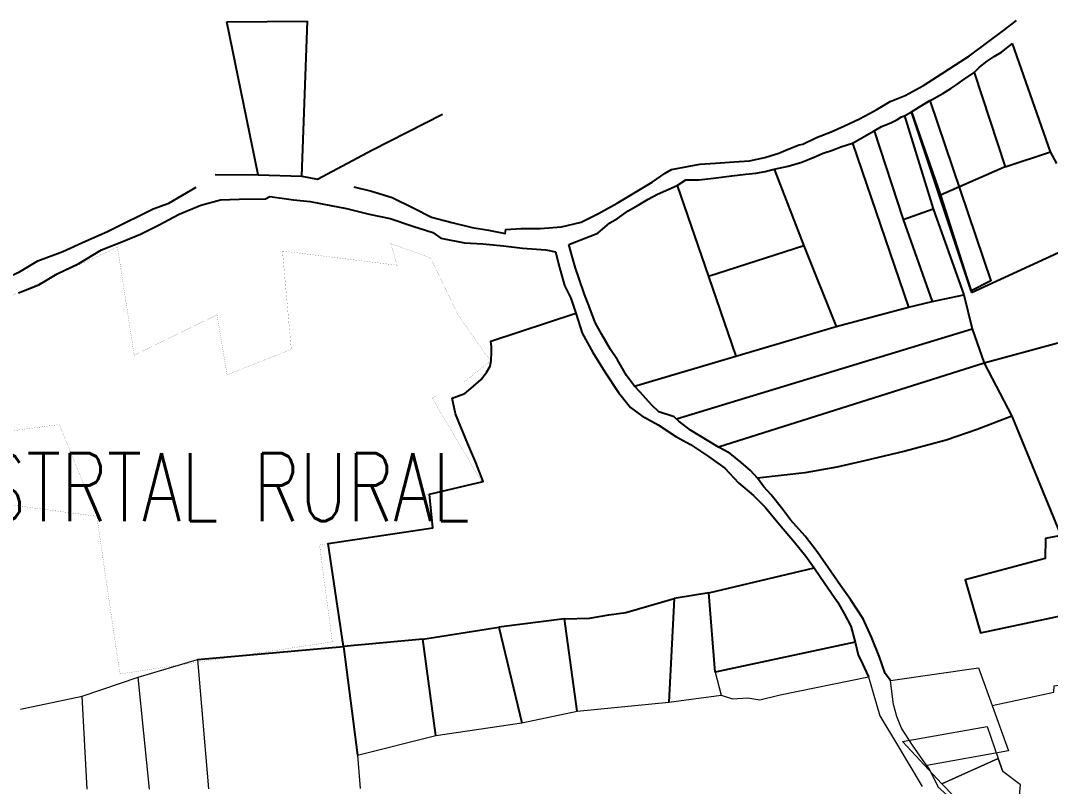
# Model space of a CAD drawing. Header units: millimetres. Extents: x 605783 to 626520, y 1302882 to 1324778.
# Drawn here: x 624418 to 625326, y 1324102 to 1324777 of the extents above; entities that cross this region are included whole.
import ezdxf
from ezdxf.enums import TextEntityAlignment as Align

# ---------------------------------------------------------------- set-up
doc = ezdxf.new("R2010")
doc.units = ezdxf.units.MM
for name, color, linetype in [('-2', 1, 'Continuous'), ('2', 7, 'Continuous'), ('44', 7, 'Continuous'), ('CVL_CUADCON_LIN', 8, 'Continuous')]:
    doc.layers.add(name, color=color, linetype=linetype)
doc.styles.add('ROMANS', font='ROMANS', dxfattribs={"height": 0.2})

msp = doc.modelspace()

# ---------------------------------------------------------------- linework, layer by layer
at = {"layer": '-2', "color": 1, "linetype": 'Continuous'}
for p, q in [((624599.71979, 1324776.13694), (624671.14879, 1324776.57994)), ((624627.49279, 1324641.14794), (624599.71979, 1324776.13694)), ((624666.09179, 1324639.89594), (624671.14879, 1324776.57994)), ((625326.43679, 1324661.48894), (625293.06779, 1324756.95094)), ((625259.11279, 1324731.38094), (625286.70179, 1324648.27394)), ((625197.88779, 1324693.03794), (625204.08179, 1324696.69194)), ((625204.08179, 1324696.69194), (625229.62779, 1324623.04694)), ((624727.93979, 1324662.96594), (624790.00979, 1324694.67494)), ((625197.88779, 1324693.03794), (625222.96879, 1324611.26694)), ((625152.02779, 1324669.04694), (625171.11779, 1324679.99694)), ((625171.11779, 1324679.99694), (625196.54579, 1324601.77794)), ((625152.02779, 1324669.04694), (625201.40679, 1324524.34394)), ((624680.00179, 1324637.24794), (624727.93979, 1324662.96594)), ((625286.70179, 1324648.27394), (625326.43679, 1324661.48894)), ((625332.26979, 1324651.16594), (625326.43679, 1324661.48894)), ((625082.81479, 1324646.16794), (625109.01979, 1324578.35494)), ((625286.70179, 1324648.27394), (625229.62779, 1324623.04694)), ((624589.62879, 1324641.36294), (624627.49279, 1324641.14794)), ((624627.49279, 1324641.14794), (624666.09179, 1324639.89594)), ((624666.09179, 1324639.89594), (624680.00179, 1324637.24794)), ((624997.04879, 1324631.85394), (625024.70279, 1324551.28894)), ((625229.62779, 1324623.04694), (625256.89679, 1324537.40594)), ((625196.54579, 1324601.77794), (625222.96879, 1324611.26694)), ((625222.96879, 1324611.26694), (625250.23379, 1324535.28894)), ((625196.54579, 1324601.77794), (625222.12479, 1324529.40394)), ((625109.01979, 1324578.35494), (625024.70279, 1324551.28894)), ((625109.01979, 1324578.35494), (625137.43179, 1324507.43294)), ((625256.89679, 1324537.40594), (625353.86379, 1324581.94694)), ((625024.70279, 1324551.28894), (625048.81679, 1324481.24094)), ((625222.12479, 1324529.40394), (625250.23379, 1324535.28894)), ((625250.23379, 1324535.28894), (625257.59279, 1324505.34594)), ((625137.43179, 1324507.43294), (625201.40679, 1324524.34394)), ((625201.40679, 1324524.34394), (625222.12479, 1324529.40394)), ((624996.55179, 1324425.75494), (625257.59279, 1324505.34594)), ((625048.81679, 1324481.24094), (625137.43179, 1324507.43294)), ((625257.59279, 1324505.34594), (625267.99379, 1324475.06994)), ((625333.00479, 1324492.71694), (625267.99379, 1324475.06994)), ((624959.68779, 1324454.80794), (625048.81679, 1324481.24094)), ((625267.99379, 1324475.06994), (625033.77579, 1324400.76194)), ((625267.99379, 1324475.06994), (625292.45079, 1324428.15494)), ((625292.45079, 1324428.15494), (625335.73679, 1324323.02694)), ((625025.11879, 1324272.30894), (625118.19979, 1324294.31694)), ((625025.11879, 1324272.30894), (624994.48979, 1324267.25094)), ((625030.67879, 1324202.23194), (625025.11879, 1324272.30894)), ((624994.48979, 1324267.25094), (624989.83979, 1324175.82194)), ((624772.70579, 1324231.52994), (624839.81879, 1324242.00294)), ((624897.70379, 1324249.40794), (624839.81879, 1324242.00294)), ((624839.81879, 1324242.00294), (624860.00279, 1324157.56094)), ((624908.81579, 1324167.99794), (624897.70379, 1324249.40794)), ((624573.99879, 1324213.52294), (624702.89679, 1324224.94194)), ((624772.70579, 1324231.52994), (624702.89679, 1324224.94194)), ((624702.89679, 1324224.94194), (624715.15879, 1324129.00694)), ((624784.23379, 1324146.54994), (624772.70579, 1324231.52994)), ((625154.12179, 1324228.79594), (625030.67879, 1324202.23194))]:
    msp.add_line(p, q, dxfattribs=at)
at = {"layer": '-2', "color": 1, "linetype": 'Continuous', "lineweight": 15}
for p, q in [((624521.74579, 1324197.83394), (624573.99879, 1324213.52294)), ((624573.99879, 1324213.52294), (624583.69579, 1324099.38594)), ((625185.27079, 1324194.93194), (625263.07779, 1324206.14494)), ((625263.07779, 1324206.14494), (625275.18379, 1324173.02694)), ((624472.26079, 1324181.05794), (624521.74579, 1324197.83394)), ((624531.59779, 1324099.20494), (624521.74579, 1324197.83394)), ((625030.67879, 1324202.23194), (625036.00179, 1324182.00494)), ((625166.03979, 1324198.22594), (625176.08179, 1324163.88994)), ((624417.83279, 1324169.74894), (624472.26079, 1324181.05794)), ((624476.70479, 1324099.01394), (624472.26079, 1324181.05794)), ((624989.83979, 1324175.82194), (625036.00179, 1324182.00494)), ((624908.81579, 1324167.99794), (624989.83979, 1324175.82194)), ((624860.00279, 1324157.56094), (624908.81579, 1324167.99794)), ((624784.23379, 1324146.54994), (624860.00279, 1324157.56094)), ((624715.15879, 1324129.00694), (624784.23379, 1324146.54994)), ((624715.15879, 1324129.00694), (624717.42879, 1324099.85194)), ((625227.55079, 1324101.62694), (625219.11279, 1324117.76694))]:
    msp.add_line(p, q, dxfattribs=at)
at = {"layer": '-2', "color": 1, "linetype": 'Continuous'}
for points in [[(625173.38179, 1324698.75694), (625185.00179, 1324705.83094), (625198.35379, 1324711.08094), (625214.59079, 1324719.81594), (625230.88079, 1324730.58494), (625242.76779, 1324738.16094), (625255.17579, 1324746.23194), (625271.24479, 1324758.27794), (625285.23579, 1324768.59694), (625296.64079, 1324777.20294)], [(625259.11279, 1324731.38094), (625264.06379, 1324736.08494), (625270.55779, 1324741.51194), (625277.01879, 1324745.66794), (625283.21279, 1324749.32294), (625293.06779, 1324756.95094)], [(625204.08179, 1324696.69194), (625211.05679, 1324701.08894), (625219.05579, 1324705.71394), (625231.44379, 1324713.02294), (625238.67379, 1324717.41394), (625243.84579, 1324720.84094), (625249.27779, 1324724.51494), (625259.11279, 1324731.38094)], [(625104.96779, 1324667.46494), (625108.03579, 1324668.14894), (625120.13079, 1324673.93994), (625132.97479, 1324679.20194), (625144.80179, 1324684.49094), (625157.91979, 1324690.50994), (625166.93379, 1324695.10894), (625173.38179, 1324698.75694)], [(625171.11779, 1324679.99694), (625177.56679, 1324683.64494), (625185.78579, 1324686.99294), (625190.93779, 1324689.65694), (625195.07379, 1324692.34694), (625197.88779, 1324693.03794)], [(625082.81479, 1324646.16794), (625095.07779, 1324648.64794), (625107.12079, 1324652.40594), (625118.67479, 1324656.93894), (625125.87779, 1324660.31294), (625134.33179, 1324662.89194), (625141.52279, 1324665.75794), (625152.02779, 1324669.04694)], [(624992.32979, 1324645.96194), (625007.65479, 1324648.87194), (625017.09779, 1324650.40894), (625031.09979, 1324651.31794), (625047.40079, 1324652.67694), (625061.14879, 1324653.59394), (625074.44179, 1324656.55594), (625086.99179, 1324660.30094), (625095.21179, 1324663.64794), (625104.96779, 1324667.46494)], [(624711.85279, 1324630.57594), (624727.50779, 1324626.61194), (624745.66379, 1324621.05594), (624764.99079, 1324611.65594), (624780.54779, 1324603.87994), (624798.46879, 1324599.09394), (624816.39679, 1324594.56194), (624830.82779, 1324592.40894), (624845.49379, 1324589.48694), (624846.08679, 1324592.77694), (624859.58079, 1324593.69994), (624876.35779, 1324593.77494), (624895.20479, 1324595.32294), (624912.59379, 1324599.45094), (624927.78279, 1324606.94194), (624944.28779, 1324616.17894), (624959.00079, 1324624.95394), (624975.26479, 1324634.70494), (624986.65079, 1324642.54894), (624992.32979, 1324645.96194)], [(624997.04879, 1324631.85394), (625004.79979, 1324636.73994), (625007.59279, 1324636.66694), (625016.23579, 1324636.69894), (625029.23479, 1324638.14294), (625045.55579, 1324640.26394), (625057.79279, 1324641.72794), (625066.45479, 1324642.52094), (625074.88179, 1324644.08394), (625082.81479, 1324646.16794)], [(624409.92979, 1324552.42294), (624416.87279, 1324555.54994), (624433.13679, 1324565.30094), (624455.20979, 1324573.63194), (624475.26379, 1324582.52294), (624494.54879, 1324591.17894), (624509.74379, 1324598.92394), (624523.63679, 1324605.43194), (624534.96279, 1324610.98794), (624548.82279, 1324616.22394), (624572.82479, 1324630.35394)], [(624901.66179, 1324579.64294), (624927.33679, 1324589.66094), (624937.73879, 1324598.80094), (624944.44779, 1324602.69694), (624954.02179, 1324609.31494), (624962.79579, 1324614.42894), (624971.56879, 1324619.54294), (624979.82179, 1324624.16094), (624997.04879, 1324631.85394)], [(624416.13979, 1324537.00394), (624433.86179, 1324544.17594), (624450.11879, 1324553.67294), (624469.41779, 1324562.83794), (624489.30279, 1324575.03994), (624507.27179, 1324581.94994), (624523.71779, 1324588.89994), (624539.67479, 1324596.62494), (624557.71679, 1324606.33094), (624576.98879, 1324614.47894), (624594.13779, 1324619.12194), (624610.67279, 1324619.71194), (624634.05879, 1324619.87094), (624637.92779, 1324622.05994), (624658.68879, 1324618.97994), (624673.39379, 1324617.58294), (624691.60179, 1324614.06094), (624705.51279, 1324611.41294), (624725.45879, 1324606.31994), (624743.91479, 1324602.53794), (624764.07579, 1324595.91294), (624781.46979, 1324590.37794), (624788.71079, 1324585.35894), (624809.43879, 1324581.00894), (624825.68779, 1324580.33494), (624843.94179, 1324578.59194), (624860.65879, 1324576.37994), (624881.20479, 1324574.83194), (624889.80779, 1324573.33794)], [(624959.68779, 1324454.80794), (624952.55879, 1324464.14694), (624944.52479, 1324477.83194), (624938.41179, 1324487.14494), (624930.61879, 1324500.31594), (624924.79279, 1324510.89294), (624919.33179, 1324525.78394), (624915.51779, 1324535.54594), (624910.30379, 1324550.17494), (624907.47979, 1324558.89494), (624905.14979, 1324567.09294), (624901.66179, 1324579.64294)], [(624889.80779, 1324573.33794), (624893.51079, 1324559.25594), (624897.92879, 1324543.37494), (624903.23479, 1324532.30294), (624907.71879, 1324518.96294)], [(624702.89679, 1324224.94194), (624689.23379, 1324315.82594), (624781.59679, 1324329.71494), (624778.54879, 1324359.29294), (624826.11179, 1324370.52494), (624819.68779, 1324387.47494), (624812.48179, 1324403.68194), (624806.26479, 1324418.84594), (624801.72879, 1324430.15294), (624798.53379, 1324444.22194), (624809.82079, 1324448.25394), (624815.27279, 1324452.68994), (624824.11879, 1324460.59894), (624829.37579, 1324467.32994), (624832.30079, 1324472.33994), (624832.93979, 1324477.40994), (624833.37779, 1324484.51894), (624833.24879, 1324489.35394), (624832.87179, 1324494.44994), (624907.71879, 1324518.96294)], [(624907.71879, 1324518.96294), (624913.36779, 1324501.52494), (624922.83979, 1324484.49594), (624933.32079, 1324467.18694), (624945.56079, 1324449.06994), (624956.14779, 1324435.82694), (624965.86879, 1324428.45494), (624980.40979, 1324420.70494), (624995.90079, 1324410.38694), (625008.93079, 1324403.18394), (625024.92279, 1324392.59794), (625039.14379, 1324382.31294), (625051.26079, 1324369.28494), (625064.44679, 1324358.26394), (625074.85179, 1324347.82294), (625087.41779, 1324332.49394), (625100.74479, 1324317.14594), (625110.84379, 1324304.67894), (625118.19979, 1324294.31694)], [(624994.56979, 1324427.71294), (624980.95879, 1324432.13394), (624974.50679, 1324438.14994), (624964.62979, 1324449.33994), (624959.68779, 1324454.80794)], [(625033.77579, 1324400.76194), (625009.00479, 1324415.89694), (624998.53479, 1324423.79694), (624994.56979, 1324427.71294)], [(625292.45079, 1324428.15494), (625261.90479, 1324416.48294), (625234.46579, 1324407.01994), (625198.37779, 1324397.27194), (625162.57679, 1324388.78794), (625138.03679, 1324383.31794), (625109.94679, 1324378.19494), (625068.14279, 1324373.42594)], [(625068.14279, 1324373.42594), (625061.96379, 1324380.19794), (625053.25779, 1324387.54294), (625043.80379, 1324395.41694), (625038.53579, 1324398.09594), (625033.77579, 1324400.76194)], [(625185.27079, 1324194.93194), (625180.60279, 1324201.15594), (625175.40879, 1324216.54794), (625168.72379, 1324233.24994), (625161.26479, 1324249.46394), (625150.01479, 1324266.53894), (625141.17979, 1324278.71894), (625130.64579, 1324293.99494), (625120.85379, 1324308.48894), (625110.02679, 1324322.24694), (625097.18679, 1324336.81894), (625089.32179, 1324347.19494), (625080.21979, 1324358.87294), (625073.53979, 1324365.91194), (625068.14279, 1324373.42594)], [(625335.73679, 1324323.02694), (625322.19679, 1324320.32494), (625321.99079, 1324302.52894), (625251.35879, 1324283.75594), (625264.89479, 1324237.12294), (625375.80079, 1324260.45094)], [(625118.19979, 1324294.31694), (625127.50379, 1324280.59794), (625138.77979, 1324264.53994), (625144.84679, 1324253.44794), (625150.41979, 1324242.87794), (625154.12179, 1324228.79594)], [(624897.70379, 1324249.40794), (624919.83379, 1324250.10694), (624936.93579, 1324252.97094), (624951.98679, 1324255.12494), (624994.48979, 1324267.25094)], [(625154.12179, 1324228.79594), (625156.88779, 1324217.78894), (625160.74779, 1324209.80594), (625166.03979, 1324198.22594)]]:
    msp.add_lwpolyline(points, dxfattribs=at)
at = {"layer": '-2', "color": 1, "linetype": 'Continuous', "lineweight": 15}
for points in [[(625036.00179, 1324182.00494), (625046.08879, 1324178.94694), (625059.57679, 1324179.61494), (625070.20479, 1324177.81494), (625088.11479, 1324182.43794), (625166.03979, 1324198.22594)], [(625275.18379, 1324173.02694), (625329.62479, 1324184.84494), (625329.76879, 1324190.43494), (625400.17079, 1324200.31394)], [(625219.11279, 1324117.76694), (625215.67479, 1324122.43294), (625204.89379, 1324137.96994), (625195.11579, 1324152.97194), (625191.05979, 1324163.24894), (625188.02779, 1324173.75294), (625186.54479, 1324185.23494), (625185.27079, 1324194.93194)], [(625275.18379, 1324173.02694), (625289.65279, 1324132.98294), (625217.39379, 1324120.09994)], [(625176.08179, 1324163.88994), (625190.69679, 1324139.35394), (625213.28479, 1324101.57694)]]:
    msp.add_lwpolyline(points, dxfattribs=at)
at = {"layer": '2', "color": 1, "linetype": 'Continuous', "lineweight": 15}
msp.add_line((625226.83679, 1324101.62193), (625294.55279, 1324041.25093), dxfattribs=at)
at = {"layer": 'CVL_CUADCON_LIN', "color": 1, "lineweight": 15, "ltscale": 0.5}
for p, q in [((625300.15621, 1324102.81067), (625284.46838, 1324114.69648)), ((625294.55279, 1324041.25093), (625300.15621, 1324102.81067))]:
    msp.add_line(p, q, dxfattribs=at)
at = {"layer": 'CVL_CUADCON_LIN', "color": 1, "ltscale": 0.5, "flags": 128}
msp.add_lwpolyline([(625204.08179, 1324696.69194), (625220.08179, 1324706.69194), (625274.04512, 1324547.68869), (625256.50102, 1324538.6588)], close=True, dxfattribs=at)
at = {"layer": 'CVL_CUADCON_LIN', "color": 1, "lineweight": 13, "ltscale": 0.5, "flags": 128}
msp.add_lwpolyline([(625220.08179, 1324706.69194), (625204.08179, 1324696.69194), (625256.50102, 1324538.6588), (625274.04512, 1324547.68869)], close=True, dxfattribs=at)
at = {"layer": 'CVL_CUADCON_LIN', "color": 1, "ltscale": 0.5, "flags": 128}
for points in [[(625204.08179, 1324696.69194), (625219.55776, 1324706.36442)], [(625220.08179, 1324706.69194), (625274.04512, 1324547.68869)], [(625204.08179, 1324696.69194), (625256.50102, 1324538.6588)]]:
    msp.add_lwpolyline(points, dxfattribs=at)
at = {"layer": 'CVL_CUADCON_LIN', "color": 1, "ltscale": 0.5, "const_width": 0.1, "flags": 128}
for points in [[(624366.08423, 1324355.56523), (624485.15533, 1324339.88523), (624505.4656, 1324200.75992), (624692.88117, 1324229.12552), (624681.68863, 1324314.59579), (624781.76349, 1324329.64445), (624772.99592, 1324358.43924), (624824.57717, 1324370.62015), (624780.93456, 1324444.24554), (624808.86041, 1324458.2424), (624832.38179, 1324476.86349), (624803.70867, 1324517.82508), (624779.69209, 1324567.85961), (624744.51538, 1324580.56232), (624750.1587, 1324561.37501), (624648.9316, 1324573.90789), (624656.72937, 1324487.15764), (624600.02512, 1324464.67147), (624591.1969, 1324517.64083), (624518.10902, 1324482.03391), (624503.38508, 1324577.30283), (624410.70371, 1324534.72259)], [(624485.15533, 1324339.88523), (624505.4656, 1324200.75992), (624692.88117, 1324229.12552), (624681.68863, 1324314.59579), (624781.76349, 1324329.64445), (624772.99592, 1324358.43924), (624824.57717, 1324370.62015), (624780.93456, 1324444.24554), (624808.86041, 1324458.2424), (624832.38179, 1324476.86349), (624803.70867, 1324517.82508), (624779.69209, 1324567.85961), (624744.51538, 1324580.56232), (624750.1587, 1324561.37501), (624648.9316, 1324573.90789), (624656.72937, 1324487.15764), (624600.02512, 1324464.67147), (624591.1969, 1324517.64083), (624518.10902, 1324482.03391), (624503.38508, 1324577.30283)], [(624503.38508, 1324577.30283), (624410.70371, 1324534.72259)]]:
    msp.add_lwpolyline(points, dxfattribs=at)
for points in [[(624290.09494, 1324500.02763), (624205.68439, 1324471.81665), (624263.3852, 1324315.92323), (624231.64795, 1324302.39681), (624302.87466, 1324134.91321), (624390.83283, 1324165.7288), (624348.31033, 1324354.60123), (624366.08423, 1324355.56523), (624485.15533, 1324339.88523), (624452.049, 1324420.83873), (624303.37824, 1324400.91379)], [(624290.09494, 1324500.02763), (624262.59038, 1324490.83529), (624275.99477, 1324391.22971), (624319.18425, 1324341.34712), (624346.85374, 1324150.321), (624390.83283, 1324165.7288), (624348.31033, 1324354.60123), (624366.08423, 1324355.56523), (624485.15533, 1324339.88523), (624452.049, 1324420.83873), (624303.37824, 1324400.91379)], [(624262.59038, 1324490.83529), (624290.09494, 1324500.02763), (624303.37824, 1324400.91379), (624452.049, 1324420.83873), (624485.15533, 1324339.88523), (624366.08423, 1324355.56523), (624348.31033, 1324354.60123), (624390.83283, 1324165.7288), (624346.85374, 1324150.321), (624319.18425, 1324341.34712), (624275.99477, 1324391.22971)]]:
    msp.add_lwpolyline(points, close=True, dxfattribs=at)
at = {"layer": 'CVL_CUADCON_LIN', "color": 1, "lineweight": 15, "ltscale": 0.5, "flags": 128}
for points in [[(625195.88311, 1324141.23217), (625270.60481, 1324154.55424)], [(625270.60481, 1324154.55424), (625280.46043, 1324126.21934)], [(625195.88311, 1324141.23217), (625230.7076, 1324103.97287), (625280.46043, 1324126.21934)], [(625280.46043, 1324126.21934), (625284.46838, 1324114.69648)], [(625230.7076, 1324103.97287), (625272.53314, 1324060.88216), (625294.55279, 1324041.25093)]]:
    msp.add_lwpolyline(points, dxfattribs=at)
for points in [[(625195.88311, 1324141.23217), (625270.60481, 1324154.55424), (625280.46043, 1324126.21934), (625230.7076, 1324103.97287)], [(625230.7076, 1324103.97287), (625272.53314, 1324060.88216), (625294.55279, 1324041.25093), (625300.15621, 1324102.81067), (625284.46838, 1324114.69648), (625280.46043, 1324126.21934)]]:
    msp.add_lwpolyline(points, close=True, dxfattribs=at)

# ---------------------------------------------------------------- texts
at = {"layer": '44', "color": 1, "linetype": 'Continuous', "style": 'ROMANS', "width": 0.75}
msp.add_text('MAPA CATASTRTAL RURAL', height=59.976, dxfattribs=at).set_placement((624435.35343, 1324365.6289), align=Align.MIDDLE)

doc.saveas('drawing.dxf')
